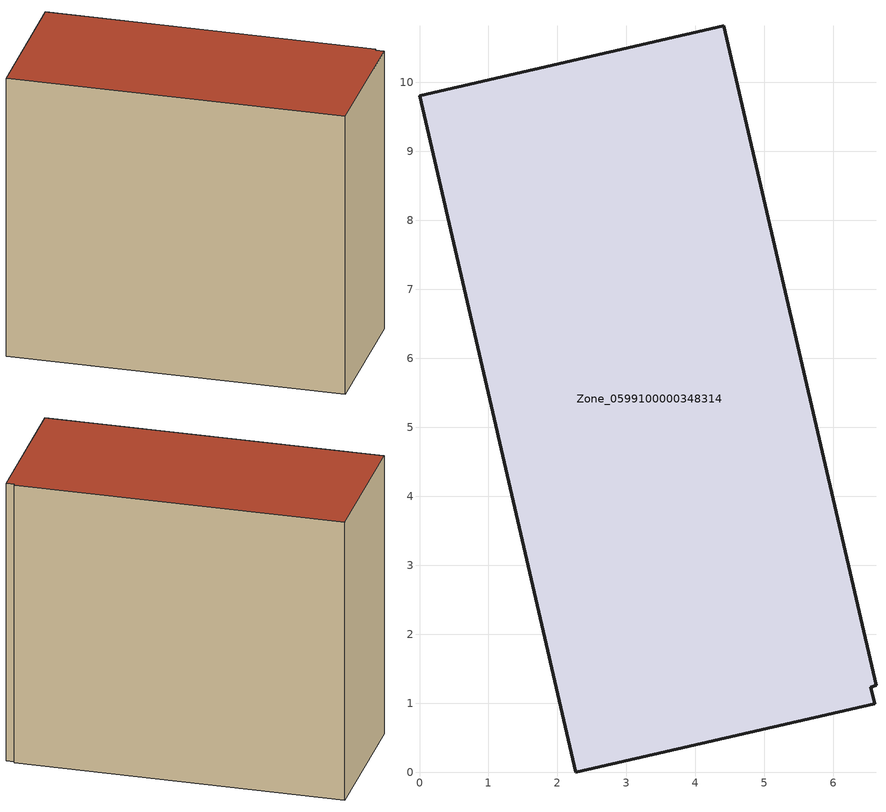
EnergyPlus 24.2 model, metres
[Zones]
Zone_0599100000348314
 floor ground (C_G): 6.62,1.26 6.54,1.24 6.6,0.99 2.26,0 0,9.81 4.41,10.82 z3.35
 wall outside (C_F): 6.62,1.26 4.41,10.82 0,9.81 2.26,0 6.6,0.99 6.54,1.24 6.62,1.26 z3.35:12.22
 roof outside (C_R): 6.54,1.24 6.62,1.26 4.41,10.82 0,9.81 2.26,0 6.6,0.99 z12.22
[BUILDING]
Pand.0599100000348314: North Axis=0; Terrain=City; Loads Convergence Tolerance Value=0.04; Temperature Convergence Tolerance Value=0.4; Solar Distribution=FullExterior; Maximum Number of Warmup Days=25; Minimum Number of Warmup Days=1
[Site:Location]
Rotterdam.The.Hague.AP_ZH_NLD Design_Conditions: Latitude=51.96; Longitude=4.45; Time Zone=1; Elevation=-4.5
[SITE:GROUNDTEMPERATURE:BUILDINGSURFACE]
18, 18, 18, 18, 18, 18, 18, 18, 18, 18, 18, 18
[MATERIAL] Thermal Absorptance=0.9; Solar Absorptance=0.7; Visible Absorptance=0.7
Name | Roughness | Thickness | Conductivity | Density | Specific Heat
G.TI.1992-2005 | MediumSmooth | 0.15 | 0.06 | 540 | 1210
F.TI.1992-2005 | Rough | 0.3 | 0.12 | 1920 | 840
R.TI.1992-2005 | MediumRough | 0.2 | 0.08 | 1500 | 1000
[CONSTRUCTION]
C_G: G.TI.1992-2005
C_F: F.TI.1992-2005
C_R: R.TI.1992-2005
[ZONE]
Zone_0599100000348314: Type=1; Multiplier=1; Ceiling Height=Autocalculate; Volume=Autocalculate; Floor Area=autocalculate; Part of Total Floor Area=Yes
[ZONEINFILTRATION:DESIGNFLOWRATE]
Infil_Zone_0599100000348314: Zone or ZoneList or Space or SpaceList=Zone_0599100000348314; Schedule=AlwaysOn; Design Flow Rate Calculation Method=Flow/Area; Flow Rate per Floor Area=0.0015; Constant Term Coefficient=1; Temperature Term Coefficient=0; Velocity Term Coefficient=0; Velocity Squared Term Coefficient=0
[HVACTEMPLATE:ZONE:IDEALLOADSAIRSYSTEM]
Zone_0599100000348314: Maximum Heating Supply Air Temperature=50; Minimum Cooling Supply Air Temperature=13; Maximum Heating Supply Air Humidity Ratio=0.0156; Minimum Cooling Supply Air Humidity Ratio=0.0077; Heating Limit=NoLimit; Cooling Limit=NoLimit; Dehumidification Control Type=ConstantSensibleHeatRatio; Cooling Sensible Heat Ratio=0.7; Dehumidification Setpoint=60; Humidification Control Type=None; Humidification Setpoint=30; Outdoor Air Method=None; Outdoor Air Flow Rate per Person=0.00944; Outdoor Air Flow Rate per Zone Floor Area=0; Outdoor Air Flow Rate per Zone=0; Demand Controlled Ventilation Type=None; Outdoor Air Economizer Type=NoEconomizer; Heat Recovery Type=None; Sensible Heat Recovery Effectiveness=0.7; Latent Heat Recovery Effectiveness=0.65
[ZONECONTROL:THERMOSTAT]
ThermostatControl_Zone_0599100000348314: Zone or ZoneList=Zone_0599100000348314; Control Type Schedule=DualSetpointControlType; Control 1=Thermostat_Zone_0599100000348314; Temperature Difference Between Cutout And Setpoint=0
[THERMOSTATSETPOINT:DUALSETPOINT]
Thermostat_Zone_0599100000348314: Heating Setpoint Temperature Schedule=HeatingSetpoint_Zone_0599100000348314; Cooling Setpoint Temperature Schedule=CoolingSetpoint_Zone_0599100000348314
[SCHEDULE:COMPACT]
HeatingSetpoint_Zone_0599100000348314: Through: 12/31, For: AllDays, Until: 24:00, 21
CoolingSetpoint_Zone_0599100000348314: Through: 12/31, For: AllDays, Until: 24:00, 24
DualSetpointControlType: Through: 12/31, For: AllDays, Until: 24:00, 4
AlwaysOn: Through: 12/31, For: AllDays, Until: 24:00, 1
